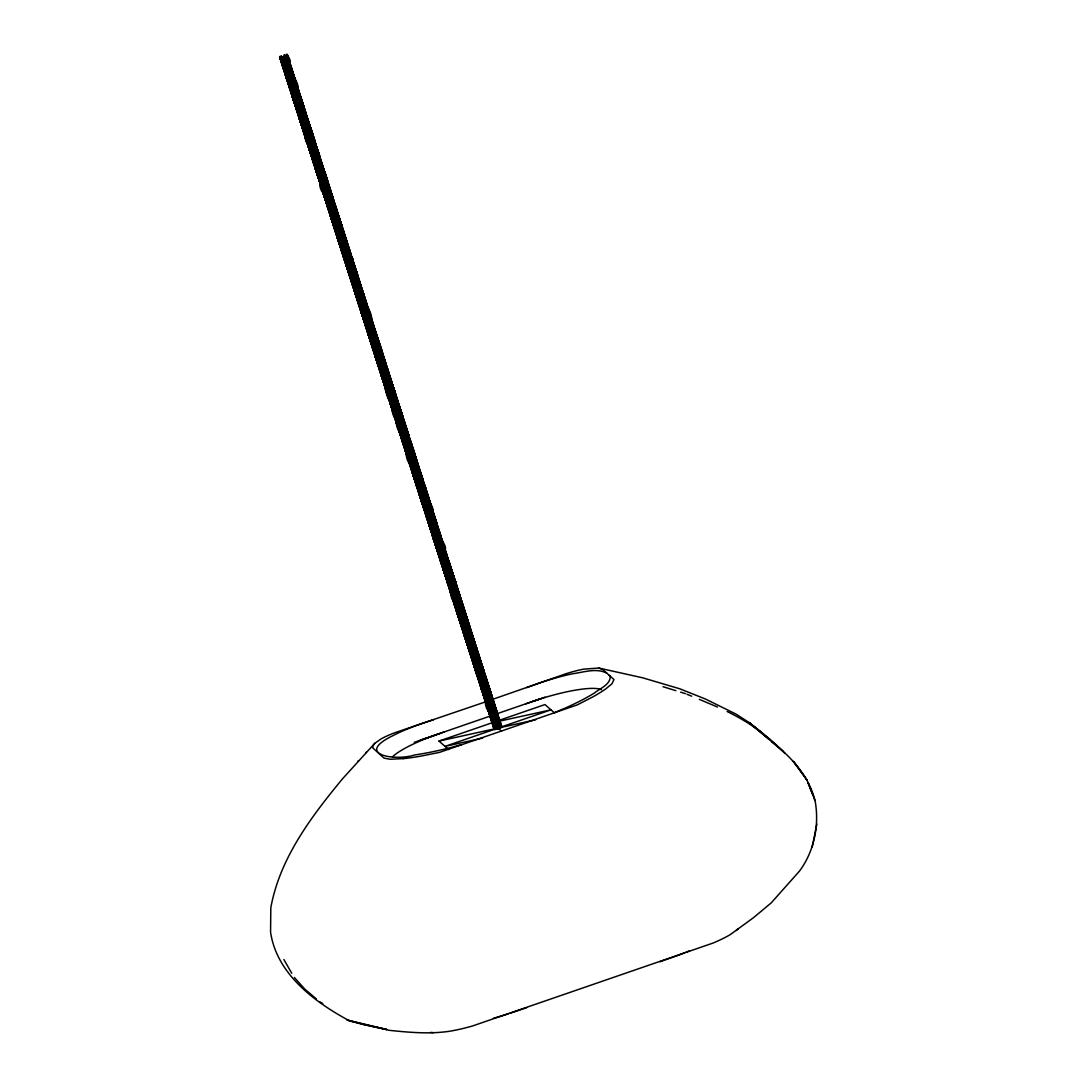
<?xml version="1.0" encoding="UTF-8"?>
<svg xmlns="http://www.w3.org/2000/svg" width="1087" height="1087" viewBox="0 0 1087 1087"><rect width="100%" height="100%" fill="white"/><g stroke="black" fill="none" stroke-linecap="round" stroke-linejoin="round"><path stroke-width="1.5" d="M486.324 701.591L394.771 732.76A57.217 12.704 -12.1 0 0 380.98 738.97L374.716 743.399L342.364 778.985C311.127 816.853 279.767 858.39 270.812 907.767L270.568 932.17C276.75 974.224 314.904 1002.241 349.756 1021.006L389.024 1030.299C409.188 1032.419 429.895 1034.281 450.072 1031.183A70.383 15.286 -20 0 0 472.465 1025.992L712.692 943.19A70.383 14.634 -15.2 0 0 730.287 934.589L753.549 917.632L771.254 902.849L799.434 871.163C813.959 851.678 819.272 826.134 815.359 802.288L814.951 800.44C808.864 775.819 791.051 756.946 771.729 741.66M812.179 847.045L816.867 823.987M282.212 60.41C277.987 63.494 291.37 59.771 287.661 58.78M304.292 131.459C304.333 140.345 308.491 151.107 314.945 142.818C309.958 115.005 289.319 91.376 283.109 65.111M315.515 143.076C308.219 117.396 290.378 95.439 284.142 69.799M287.199 54.812C293.3 63.481 289.685 65.641 282.471 65.94M283.884 70.356L289.02 69.419L290.949 67.625M475.101 666.657C478.905 688.737 492.329 707.352 501.134 727.624L286.574 55.301L292.919 72.313L285.799 74.908L284.536 71.348M312.377 158.267C312.689 160.02 318.423 157.819 319.741 156.351C312.73 130.63 293.789 108.265 288.762 82.802M476.853 672.649L481.446 689.457L500.006 728.195L285.446 55.872L294.251 76.919L286.71 79.202L282.729 65.383M288.109 83.631C291.099 85.656 297.675 77.476 295.813 83.848M306.221 135.603L310.705 154.395L318.015 152.343L312.879 139.625L296.14 105.86L291.194 91.919L293.707 101.186L297.498 100.86L301.398 98.849L295.039 81.838L282.634 56.837L497.194 729.16L489.068 711.849L484.272 698.302L480.739 684.348L486.256 703.004L498.688 728.711L284.115 56.388L295.664 81.348M480.359 684.62L486.718 702.99L499.354 728.467L284.78 56.144L292.607 72.734L297.077 85.764L289.522 88.047L285.555 74.229M312.771 159.816L316.344 172.086L323.899 169.803L317.621 152.615L297.091 110.303L292.294 96.757L293.001 96.077M293.707 101.186L293.341 97.64M482.492 690.34L485.685 702.732L497.941 728.942L283.381 56.633C283.272 64.364 310.95 93.795 290.936 92.477M292.349 96.892C296.004 98.822 301.67 90.737 300.039 97.11M280.161 57.217L300.691 99.542L305.624 112.124L302.471 113.89L298.001 114.597L295.827 104.923L295.202 105.412L300.379 119.135L322.486 165.387L317.92 167.412L314.877 167.534L315.583 166.841L320.516 185.225L325.054 184.654L328.22 182.888L325.312 174.233L301.33 123.565L291.588 91.648M296.52 110.032L297.227 109.339M295.175 105.738L299.645 105.045L302.811 103.279L287.281 54.622M490.617 715.314L489.911 715.993L495.767 729.459L281.207 57.135L297.865 90.683L304.224 107.695L301.058 109.461L296.588 110.167M320.339 179.831C317.92 186.461 323.124 199.777 331.032 191.733C323.315 165.088 305.026 142.628 298.653 115.589M489.204 710.898L494.395 729.499L279.835 57.176L302.104 103.958L308.45 120.97L304.55 122.98L300.759 123.293L301.466 122.614L306.412 140.984L311.67 154.517L333.777 200.769L328.478 202.984L326.494 202.495M302.879 127.043L302.172 127.722L307.444 141.256L329.538 187.507L322.173 189.872L321.575 186.094M299.414 119.013C301.031 119.665 308.626 117.233 306.004 116.282M323.668 193.649L327.635 207.481L335.19 205.198L328.913 187.997L308.382 145.685L303.586 132.138L303.219 128.606M279.644 57.095L286.261 74.908L303.001 108.659L309.863 125.385L306.697 127.165L302.227 127.858M305.705 135.889L305.053 136.704L307.295 136.636L312.689 134.231L311.656 133.973L305.053 111.852M303.64 132.288C305.27 132.927 312.866 130.494 310.243 129.557M306.412 140.984L307.118 140.305M306.466 141.133C310.121 142.981 315.733 135.114 314.157 141.351M347.663 268.842L351.644 282.674L359.186 280.392L354.321 267.619L332.065 220.838L309.319 149.653L313.532 163.24L321.073 160.958L319.66 156.542L293.952 101.404M310.637 154.259L311.344 153.58M318.246 152.112L311.983 134.924L289.713 88.142M313.464 163.104L314.17 162.425L314.85 165.55M316.29 171.95L316.996 171.27M322.486 165.387L302.811 103.279M316.534 172.181L338.804 218.963L343.737 231.545L340.584 233.311L336.114 234.018L333.546 224.615L337.459 238.298L342.663 237.496L345.068 236.151L322.961 189.899L317.703 176.379L317.336 172.833M319.429 180.374L325.787 198.744L344.443 236.653L350.802 253.665L346.902 255.662L343.112 255.988L343.818 255.309L347.582 269.494L369.852 316.276L376.129 333.464L368.575 335.747L365.001 323.478M320.516 185.225L321.236 184.532M298.178 114.678L320.448 161.46L325.393 174.042L322.228 175.809L317.757 176.515M319.17 180.931C328.804 180.591 327.391 177.534 323.41 169.355M329.538 187.507L328.587 187.059M305.243 136.799L327.513 183.581L332.445 196.163L327.065 198.554L324.823 198.636L325.461 197.807M327.581 207.332L326.888 204.043M333.777 200.769L333.926 203.269M353.696 286.275L353.044 287.09L355.286 287.022L360.599 284.808L338.492 238.556L331.82 220.607L329.701 211.082L328.994 211.761L332.785 211.435L336.685 209.424L331.739 196.842L309.224 149.843M327.663 207.155L330.462 216.327L335.598 215.375L337.527 213.582M333.546 224.615L336.263 224.914L340.924 222.699L322.567 165.197M352.283 281.846L355.816 295.8L363.18 293.884L358.044 281.166L341.318 247.401L334.633 229.452L335.339 228.773M307.879 145.549L314.496 163.363L333.152 201.272L339.511 218.27L336.345 220.05L331.875 220.743M313.708 163.335L335.978 210.117L342.337 227.129L339.171 228.895L334.701 229.588M337.459 238.298L338.166 237.618L341.698 251.573L346.97 265.092L363.697 298.857L370.558 315.583L365.178 317.975L362.936 318.056L363.574 317.227M339.579 242.034L338.872 242.727L345.557 260.676L367.651 306.928L360.286 309.292L359.688 305.529M320.774 185.442L343.03 232.224L347.976 244.82L343.329 247.034L340.611 246.722M345.068 236.151L344.117 235.716M314.931 167.67L321.562 185.483L340.217 223.379L346.563 240.39L343.41 242.156L338.94 242.863M341.698 251.573L340.992 248.271M352.27 260.771C355.925 253.543 344.008 264.454 345.231 259.725M341.753 251.708C343.478 252.306 350.802 250.01 348.356 248.977M369.566 336.481L370.178 340.258L377.624 337.704L372.678 325.122L352.147 282.797L345.571 261.288M356.509 274.046C360.15 266.804 348.234 277.728 349.457 273M324.999 198.717L347.269 245.499L353.628 262.51L350.462 264.277L345.992 264.983M326.236 203.052L331.44 216.449L348.166 250.2L355.041 266.926L351.875 268.706L347.405 269.399M340.924 222.699L379.037 342.12L376.537 343.655L371.401 344.593L350.49 277.688M351.577 282.525L353.071 286.764M329.239 211.992L351.509 258.774L357.854 275.772L353.968 277.783L350.163 278.109M355.87 295.936L355.109 292.512M333.478 225.254L355.734 272.035L362.012 289.237L354.457 291.52L350.884 279.237M382.23 355.136L383.263 355.395L380.776 356.916L375.572 357.718L376.279 357.039L380.382 371.265L387.42 368.846L365.314 322.594L358.628 304.645L359.349 303.966M363.425 293.653L362.474 293.205M336.291 234.099L358.561 280.881L364.919 297.892L361.02 299.903L357.229 300.229L357.936 299.536L360.137 308.885M337.527 238.433L342.731 251.831L359.457 285.596L366.333 302.322L363.167 304.088L358.696 304.781M383.684 380.722L384.295 384.485L391.741 381.931L385.382 364.919L364.852 322.608L361.455 313.491L362.678 312.526M367.651 306.928L366.699 306.48M340.53 247.374L362.8 294.156L369.145 311.167L365.993 312.934L361.523 313.627M367.678 306.602C372.094 315.393 374.811 324.157 364.607 321.915M384.363 383.847C385.871 392.679 387.067 402.584 395.967 395.206C388.997 371.034 373.249 350.435 365.775 326.576M367.814 330.502C372.352 354.403 389.866 375.789 397.38 399.622C389.024 407.367 386.265 395.6 386.157 388.005L386.673 387.719M344.769 260.635L367.026 307.417L373.385 324.429L370.232 326.195L365.748 326.902M368.52 335.611L369.227 334.918M367.161 331.331C368.778 332.242 377.488 328.804 373.181 328.668M390.396 401.266C391.959 408.63 392.679 426.403 403.032 417.313C396.66 393.114 378.67 371.713 373.452 348.193M374.485 352.881L380.844 371.251L397.57 405.016L404.446 421.742L401.28 423.509L396.809 424.215L394.01 415.044L400.6 433.183L419.256 471.079L425.615 488.09L421.715 490.101L417.924 490.414L418.631 489.734L423.563 508.105L428.767 507.303L431.267 505.781L429.759 501.542L403.807 446.186L400.79 431.947M377.692 361.468C382.841 385.043 401.157 406.497 407.177 430.778C396.592 439.474 396.415 421.783 394.635 414.541M351.644 282.674L358.262 300.488L374.988 334.252L381.85 350.965L378.697 352.745L374.227 353.438M401.687 436.661C400.179 438.931 407.747 436.526 408.671 435.004C400.668 410.193 382.937 388.535 378.031 363.031M356.06 296.031L378.33 342.813L384.676 359.811L381.523 361.591L377.053 362.284M379.811 370.993L378.724 366.156M357.283 300.365L362.487 313.749L379.227 347.514L386.089 364.24L382.937 366.006L378.453 366.713M387.42 368.846L386.469 368.398M405.927 449.923C405.777 460.236 409.853 469.068 416.579 461.282C411.117 431.933 389.146 407.326 383.344 379.159M360.286 309.292L382.556 356.074L388.915 373.086L383.521 375.477L381.279 375.558L381.931 374.73M405.546 450.195L407.516 450.67L412.829 448.469L390.722 402.217L385.45 388.684L386.157 388.005M382.692 379.974C386.347 381.904 392.013 373.806 390.382 380.192M440.113 536.489L436.852 523.336L418.563 465.97C411.538 440.249 392.597 417.884 387.57 392.421M362.936 318.056L369.553 335.869L386.279 369.634L393.154 386.361L389.988 388.127L385.518 388.82M388.344 397.665L387.923 393.983M389.69 401.959L413.93 477.37L439.651 532.508L435.085 534.546L432.042 534.655L437.925 552.563L460.195 599.345L465.059 612.13L457.505 614.4L455.154 606.763M386.931 393.249C389.907 395.274 396.497 387.094 394.622 393.467M415.805 480.889C414.296 483.171 421.865 480.753 422.789 479.245C416.036 455.032 399.445 434.175 392.842 410.383M366.401 326.073L371.333 344.457L391.157 406.524L393.412 406.443L398.793 404.051L379.037 342.12M395.342 419.65L396.048 418.971M371.591 344.688L393.847 391.469L400.206 408.467L397.04 410.247L392.57 410.94M393.983 415.37C395.6 416.008 403.209 413.576 400.587 412.639M396.741 424.066L397.462 423.387M397.801 424.949C403.073 451.975 422.422 474.652 429.854 501.352C427.531 503.254 420.533 506.501 421.457 500.4M399.568 432.911L400.274 432.232M398.222 428.631C399.839 429.283 407.435 426.851 404.826 425.9M422.476 503.267L426.457 517.099L433.998 514.817L427.734 497.615L407.204 455.304L402.394 441.77L402.027 438.224M403.807 446.186L405.03 445.222M402.462 441.906C404.079 442.558 411.674 440.113 409.052 439.175M381.279 375.558L388.494 393.304L405.138 426.851L411.497 443.863L404.051 446.417M423.563 508.105L424.27 507.425L427.87 521.515L435.411 519.233L413.305 472.981L406.946 454.611M412.829 448.469L413.386 450.969M409.459 463.877L410.166 463.198L412.272 472.723L433.699 539.301L459.407 594.426L454.842 596.464L451.798 596.573L452.505 595.893L454.624 605.418L459.828 604.617L462.315 603.095L461.282 602.837M388.521 397.76L410.791 444.542L415.737 457.124L408.617 459.733L407.34 456.16M411.565 467.614C409.989 469.869 417.992 467.532 418.495 465.834L398.793 404.051M443.143 564.642L442.246 565.186L444.8 574.602L452.355 572.319L449.556 563.148L448.578 563.025L440.819 537.168L420.37 495.101L414.011 476.731L415.18 481.378M389.757 402.095L396.375 419.908L415.03 457.804L419.881 470.589L412.34 472.872L408.359 459.04M413.753 477.288C417.204 479.163 422.775 471.391 421.865 477.506M436.335 548.065L443.876 545.783L421.783 499.517L416.511 485.998L416.144 482.451M416.566 486.134C418.196 486.786 425.791 484.354 423.169 483.402M399.812 433.142L422.082 479.924L427.028 492.506L421.634 494.911L419.392 494.979L420.044 494.164M446.852 557.115L446.213 554.166L451.023 567.699L443.578 570.267L438.387 551.652L437.776 552.155L440.575 561.327L448.116 559.044L426.009 512.792L420.751 499.259L420.384 495.726M420.805 499.409L425.941 498.457L427.87 496.664M425.683 511.855C430.601 537.236 449.678 559.683 456.676 585.404L497.601 713.67L490.155 716.224M426.389 516.964L426.036 513.417M425.044 512.67C429.759 513.336 437.246 509.042 429.637 505.591M427.802 521.38L429.025 520.415M429.922 525.116C434.773 550.565 454.176 573.08 460.82 598.855C451.757 604.712 451.716 599.372 449.692 588.855M411.117 468.524L433.373 515.306L438.319 527.902L433.672 530.116L430.955 529.804M435.411 519.233C431.811 515.632 433.523 504.205 428.822 501.093M462.233 603.271C454.366 581.219 438.292 560.824 434.161 538.391M439.651 532.508L438.7 532.059M435.18 543.079L437.912 543.391L442.558 541.163L437.613 528.581L415.343 481.799M436.267 547.916L436.988 547.237L437.667 550.362M409.514 464.013L416.131 481.826L434.786 519.735L441.145 536.747L437.979 538.513L433.509 539.206M458.497 615.147L459.108 618.911L466.472 616.546L444.366 570.295L437.776 552.155M443.876 545.783L442.939 545.334M439.8 556.082L439.162 556.911L441.404 556.829L446.784 554.438L441.852 541.856L419.582 495.074M440.507 561.191L440.14 557.645M442.246 565.186L448.605 583.57L470.698 629.821L465.399 632.023L463.415 631.533M448.116 559.044L447.165 558.596M443.333 570.036L444.039 569.357M444.746 574.452L444.379 570.92M501.841 726.931L495.482 709.933L473.225 663.152L466.241 640.392L468.796 649.795L473.28 649.088L476.432 647.322L469.57 630.596L452.831 596.831L447.572 583.298L448.279 582.618M449.298 587.306L455.657 605.676L477.764 651.928L470.209 654.211L468.375 646.113M426.634 517.181L448.904 563.963L453.85 576.545L446.73 579.154L445.453 575.594M430.873 530.456L453.143 577.238L458.089 589.82L453.428 592.035L450.48 591.967M447.627 583.447C451.078 585.322 456.649 577.537 455.738 583.665M459.407 594.426C457.613 593.923 455.589 579.928 456.73 588.081M478.864 680.842L486.31 678.288L479.965 661.276L461.309 623.367L456.092 609.984L456.744 609.155L458.945 618.503M457.45 614.264L458.157 613.584M435.113 543.717L457.369 590.499L463.728 607.511L460.562 609.277L456.092 609.984M481.69 689.688L489.055 687.324L466.948 641.058L460.277 623.109L460.983 622.43M466.472 616.546C463.986 609.155 461.255 602.307 459.434 594.1M440.575 561.327C447.26 583.746 463.864 603.964 468.674 625.895C467.559 626.71 460.698 629.128 462.396 626.846M439.338 556.992L461.608 603.774L467.967 620.786L464.801 622.552L460.331 623.259M485.93 702.963L493.294 700.585L471.187 654.333L463.809 633.096M466.241 640.392L468.959 640.691L473.606 638.477L472.573 638.218L470.535 629.4M443.578 570.267L465.847 617.049L472.193 634.047L469.04 635.827L464.57 636.52M485.495 697.338C484.435 704.675 487.03 717.189 496.107 709.431C489.612 686.998 472.655 666.657 468.035 644.55M471.568 658.505L472.274 657.812M282.403 65.791L279.672 56.769L494.205 729.404L473.293 662.499M477.764 651.928C475.97 651.426 473.946 637.43 475.087 645.583M450.629 592.374L472.899 639.156L479.258 656.168L476.092 657.934L471.622 658.64M481.052 664.755C483.457 665.774 476.174 668.097 474.448 667.486C479.571 686.074 493.145 707.8 501.515 727.352L286.71 54.35M291.425 68.073L286.058 55.586L500.618 727.91C493.05 710.721 480.821 693.506 477.913 675.503M454.869 605.649L477.139 652.431L483.498 669.443L480.332 671.209L475.861 671.902M477.275 676.331L482.411 675.38L484.326 673.587M481.446 689.457L482.152 688.778M457.505 614.4L464.122 632.213L480.862 665.978L487.723 682.704L484.571 684.47L480.101 685.177M489.055 687.324L487.723 682.704M461.934 627.756L484.191 674.538L490.55 691.549L487.384 693.316L482.913 694.022M485.74 702.868L486.392 702.039M299.903 94.61L281.886 57.013L496.446 729.336L490.482 716.265L487.411 706.727M463.157 632.104L468.361 645.488L485.087 679.253L491.963 695.979L488.797 697.745L484.326 698.452M493.294 700.585L491.718 695.748L490.93 695.721M488.498 711.577L487.805 708.289M492.737 724.839L492.37 721.306M470.399 654.306L492.669 701.088L498.933 718.276L491.392 720.559L488.593 711.387M492.805 724.988C494.422 725.64 502.017 723.195 499.395 722.257M374.716 743.399L372.895 745.913L372.855 747.965L383.996 758.087L390.111 759.269L403.318 758.617M357.868 761.389L358.561 760.642M365.789 752.829L366.441 752.122M289.101 84.365L289.468 87.911L309.292 149.979M298.015 114.257L297.58 110.901M336.128 233.691L335.693 230.335M412.367 472.532L411.919 469.176M492.031 719.743L491.324 720.423L494.721 729.54L279.902 56.524L281.085 61.185M736.225 930.54L738.304 928.692M287.348 78.386C291.71 99.026 306.819 118.211 314.021 138.851M331.114 215.498L330.407 216.177L350.231 278.245C360.218 306.982 379.553 331.983 384.744 362.501M453.918 600.309L453.211 601.002L476.038 671.997L501.759 727.121L287.036 54.391L288.123 58.78M554.927 712.474L566.952 707.311A78.577 14.946 -20.4 0 0 594.44 693.003C599.888 688.506 610.514 684.633 610.228 676.386L609.345 675.407M526.679 687.609L539.383 683.044A78.577 16.631 -20.3 0 1 572.564 673.75C583.583 672.337 596.396 667.635 606.845 673.206M428.169 737.706L443.958 732.013M414.283 742.339L426.743 737.964M526.76 1007.649L509.789 1013.369M492.479 699.403L566.286 673.641A57.217 13.873 -22.8 0 1 583.556 669.157L598.828 668.043L642.689 677.812L679.946 688.845L705.626 699.104L736.239 714.213L749.147 722.556L783.183 751.47M420.221 740.193L491.446 715.64M496.868 713.779L545.13 697.147M448.605 749.541L438.999 741.076L491.99 722.814M499.789 720.124L544.981 704.553L554.587 713.004M496.433 728.643L445.004 746.375L482.696 738.073M501.596 731.279L497.995 728.1L550.987 709.838L500.183 721.007M659.986 961.723L676.359 955.962A102.409 20.381 -16.4 0 0 684.525 952.81M525.483 703.914L541.081 698.669M433.414 719.757L421.049 723.833A78.577 15.816 -15 0 0 392.787 735.722C353.846 754.691 395.505 761.267 414.663 754.976A78.577 14.131 -15.2 0 0 448.618 748.101L461.662 744.622M438.999 741.076L494.721 728.82M497.995 728.1L535.687 719.811M292.716 76.552L294.332 76.742M335.068 209.234L336.685 209.424M349.172 253.475L350.802 253.665M415.519 461.364L416.579 461.282M495.985 713.48L497.031 713.398M291.887 72.055L292.919 72.313M296.126 85.329L297.159 85.588M300.365 98.591L301.398 98.849M301.778 103.02L302.743 103.129M315.882 147.248L316.928 147.506L309.469 150.06M320.121 160.523L321.154 160.781M324.361 173.784L325.393 174.042M330 191.475L331.032 191.733M334.239 204.75L335.272 205.008M338.478 218.011L339.511 218.27M352.596 262.252L353.628 262.51M355.041 266.926L353.995 266.668L349.389 249.236M358.234 279.943L359.267 280.201M369.145 311.167L368.113 310.909L363.438 293.327M372.352 324.171L373.385 324.429M376.591 337.446L377.624 337.704M380.817 350.707L381.85 350.965M390.709 381.673L391.741 381.931M393.154 386.361L392.108 386.102L390.084 377.284M394.934 394.948L395.967 395.206M396.347 399.364L397.38 399.622M397.76 403.793L398.739 403.902L402.462 417.041M407.258 430.588L406.225 430.33L403.875 421.471M410.465 443.591L411.497 443.863M414.704 456.866L415.737 457.124M418.93 470.141L419.962 470.399M424.582 487.832L425.615 488.09M433.047 514.368L434.08 514.627M437.287 527.643L438.319 527.902M452.817 576.287L453.85 576.545M457.043 589.562L458.089 589.82M466.934 620.528L467.967 620.786M471.16 633.789L472.193 634.047M475.399 647.064L476.432 647.322M485.278 678.03L486.31 678.288M489.517 691.291L490.55 691.549M495.156 708.982L496.202 709.24M430.438 1032.392L433.292 1032.636M288.449 58.82L290.107 63.467M308.205 120.739L309.863 125.385M325.326 173.906L328.22 182.888M339.443 218.134L342.337 227.129M353.56 262.375L357.854 275.772M364.919 297.892L366.333 302.322M368.901 310.936L370.558 315.583M379.879 346.277L377.95 348.071L372.814 349.022M405.791 426.022L408.671 435.004M460.847 598.529L465.141 611.94M479.258 656.168L479.313 658.858M494.218 704.553L501.786 726.795M598.828 668.043L602.918 669.687L613.978 679.552L611.995 683.737L605.907 688.778A57.217 9.606 -23.2 0 1 592.755 696.944L577.224 704.906L439.447 752.394L421.253 756.063A57.217 8.438 -12.7 0 1 403.25 758.644M663.07 686.712L675.856 690.68M680.652 692.161L685.449 693.642M686.998 694.28L691.645 696.196M699.376 699.389L717.488 707.026M301.33 98.713L304.224 107.695M321.1 160.631L326.236 178.2M332.445 196.163L332.935 198.853M343.737 231.545L342.079 226.898M346.563 240.39L347.038 243.08M360.626 284.481L361.156 287.321M376.211 333.274L376.265 335.965M376.143 333.138L381.292 350.707M387.434 368.52L388.915 373.086M401.551 412.761L403.032 417.313M406.687 455.168C410.356 457.029 415.954 449.148 414.378 455.385M422.789 479.245L422.857 481.921M424.147 483.525L427.028 492.506M429.27 525.945L433.754 525.238L436.906 523.472L430.561 506.46L408.291 459.679M438.265 527.752L441.145 536.747M442.491 541.027C448.184 550.076 445.561 552.006 437.748 552.481M441.974 565.756L446.458 565.05L449.61 563.283L443.265 546.272L424.596 508.376L417.979 490.563M456.418 585.173L453.51 587.17L449.04 587.863M467.899 620.636L469.38 625.202M467.396 645.365L471.867 644.673L475.019 642.893L468.674 625.895L446.404 579.113M487.153 707.297L491.623 706.591L494.789 704.824L488.43 687.813L466.16 641.031M499.015 718.086L499.082 720.776M727.149 711.523C748.712 721.904 768.495 735.967 784.882 753.427M320.026 1001.901L322.771 1003.546M749.147 722.556L769.066 739.119L749.147 722.556L760.438 731.442M316.317 998.871L304.645 988.966L294.414 977.512M291.764 973.273L283.856 959.508M298.572 90.004L299.047 92.694M314.034 138.525L317.757 151.664M345.095 235.825L349.769 253.407M323.342 194.07L330.027 212.019L352.134 258.271M371.401 344.593L372.053 343.777L374.241 353.112M412.856 448.143L416.117 461.296M422.164 503.689L428.835 521.638L450.942 567.89M482.017 664.877L486.691 682.446M483.498 669.443L483.973 672.133M472.981 662.921L476.772 662.594L480.671 660.597L473.796 643.871L457.07 610.106L451.866 596.709M812.451 793.931L807.994 782.613L814.951 800.44M286.954 55.043L288.599 59.228M302.716 103.469L280.623 57.203L495.183 729.526L488.566 711.713M306.955 116.73L281.248 61.606M311.195 130.005L285.473 74.867M326.725 178.662L301.004 123.524M338.016 214.044L315.909 167.792L310.705 154.395M340.829 222.889L318.736 176.637L312.118 158.824M349.307 249.426L327.201 203.174L321.997 189.79M356.359 271.546L334.266 225.294L327.635 207.481M371.89 320.203L349.783 273.938L343.166 256.138M374.716 329.048L348.995 273.91M378.942 342.31L353.234 287.185M383.181 355.585C374.716 332.54 358.71 311.928 354.036 287.838M390.247 377.692L364.525 322.567M394.472 390.967L368.765 335.829M398.712 404.242L376.605 357.99L369.988 340.177M401.538 413.087L375.817 357.949M405.764 426.349L380.056 371.224M410.003 439.624L384.295 384.485M417.055 461.73L391.347 406.606M421.294 475.005L395.586 419.881M424.12 483.851L402.013 437.599L396.809 424.215M428.36 497.126L406.253 450.874L401.049 437.477M432.585 510.387L410.492 464.135L405.274 450.752M455.181 581.165L433.074 534.913L427.87 521.515M473.524 638.667L451.418 592.415L444.8 574.602M481.989 665.203L456.282 610.065L432.042 534.655M484.816 674.049L459.108 618.911M497.52 713.86L475.427 667.608L468.796 649.795M500.346 722.706L474.639 667.567M423.821 508.336L446.078 555.117L452.437 572.129M279.59 56.945L289.522 88.047M285.174 57.679L284.237 54.73L284.672 57.815M456.608 585.254L436.335 523.2L436.974 526.162M494.15 729.268L491.65 720.002M477.207 676.196L473.687 664.048M474.38 667.35L470.481 653.654M464.584 636.194L467.328 645.23M461.771 627.348L464.502 636.384M461.676 627.539L459.57 619.821M460.277 623.109L456.363 609.427M454.624 605.418L451.091 591.464M450.385 592.157L446.472 578.461M447.572 583.298L442.626 564.927M437.681 552.345L435.574 544.628M433.455 539.07L428.509 520.7M430.629 530.225L426.715 516.542M420.751 499.259L418.25 489.992M419.337 494.843L414.392 476.459M416.511 485.998L412.992 473.864M412.802 474.081L413.685 477.152M406.633 455.032L402.72 441.349M402.394 441.77L398.481 428.074M392.516 410.804L388.997 398.671M385.45 388.684L381.537 375.001M379.893 370.803L382.638 379.839M378.398 366.577L374.879 354.43M375.572 357.718L370.64 339.348M372.746 348.873L370.246 339.606M365.694 326.766L362.161 312.811M364.281 322.336L360.368 308.654M361.455 313.491L357.541 299.808M355.897 295.61L358.628 304.645M347.432 269.073L348.75 273.679M347.337 269.263L343.424 255.567M341.78 251.382L344.525 260.418M340.285 247.143L336.766 235.009M332.337 221.952L334.633 229.452M331.82 220.607L328.288 206.652M324.755 198.486L322.255 189.22M317.703 176.379L315.203 167.113M303.586 132.138L299.672 118.456M299.428 118.687L300.759 123.293M299.346 118.877L295.433 105.181M292.294 96.757L288.381 83.074M283.816 70.22L281.316 60.954M500.373 722.379L501.596 726.714M498.96 717.95L501.27 726.673M496.134 709.104L500.808 726.673M493.308 700.259L496.569 713.412M490.482 691.414L493.851 703.099M489.082 686.984L491.392 695.707M486.256 678.139L489.979 691.278M484.843 673.723L487.153 682.432M477.777 651.602L478.606 654.496M479.19 656.032L482.451 669.184M476.378 647.186L478.321 654.442M473.552 638.341L477.275 651.48M472.138 633.911L474.095 641.167M469.312 625.066L473.035 638.205M465.073 611.791L467.723 620.555M458.021 589.684L459.978 596.94M455.195 580.838L458.918 593.978M453.782 576.409L454.611 579.303M450.969 567.563L453.605 576.327M441.077 536.598L444.338 549.75M434.026 514.491L437.748 527.63M432.612 510.061L434.922 518.784M428.373 496.8L429.61 501.134M426.96 492.37L429.283 501.093M422.734 479.109L425.995 492.248M419.908 470.25L423.631 483.389M415.669 456.988L420.343 474.557M411.443 443.713L412.258 446.608M410.03 439.297L412.34 448.007M407.204 430.452L410.927 443.591M402.964 417.177L405.6 425.941M397.326 399.486L399.269 406.742M394.499 390.641L398.222 403.78M393.086 386.211L395.396 394.934M391.673 381.795L393.63 389.051M388.847 372.95L392.584 386.089M384.621 359.675L387.257 368.439M383.208 355.259L385.151 362.514M374.73 328.709L378.466 341.848L377.379 337.473M371.917 319.863L375.273 331.549M370.504 315.447L372.814 324.157M366.265 302.172L368.588 310.896M362.025 288.911L364.349 297.621M359.213 280.066L363.887 297.634M357.8 275.636L360.11 284.359M356.387 271.22L359.648 284.359M352.147 257.945L354.471 266.655M347.922 244.67L350.231 253.393M343.682 231.409L344.905 235.743M340.856 222.563L344.579 235.702M336.617 209.288L340.353 222.427M335.217 204.872L337.16 212.128M332.391 196.027L336.114 209.166M330.978 191.597L331.793 194.491M328.152 182.752L330.788 191.516M326.739 178.322L329.062 187.046M318.274 151.786L321.997 164.925M309.809 125.25L313.165 136.935M304.156 107.559L306.466 116.268M299.917 94.284L303.178 107.436M297.104 85.438L300.827 98.577M295.691 81.022L298.001 89.732M292.865 72.177L297.539 89.745M291.452 67.747L293.762 76.47M290.039 63.331L293.3 76.47M287.213 54.486L289.441 61.796M493.063 724.431L494.232 729.078M488.824 711.156L489.992 715.817M487.18 706.971L484.979 697.623M473.062 662.73L470.861 653.396M465.997 640.623L464.149 632.838M462.002 627.117L463.184 631.778M460.589 622.688L461.377 625.799M455.344 606.546L456.119 609.658M451.879 596.383L450.032 588.61M449.067 587.537L446.866 578.202M440.833 560.77L442.001 565.43M438.007 551.924L439.175 556.571M437.382 550.606L435.914 544.37M434.949 543.31L432.748 533.962M431.335 531.353L432.123 534.464M429.297 525.619L427.096 516.271M423.889 507.697L425.071 512.344M417.218 487.125L418.006 490.237M410.954 468.117L408.753 458.768M404.133 445.765L405.302 450.426M399.894 432.504L401.062 437.151M397.068 423.658L398.25 428.305M393.222 411.932L394.01 415.044M385.776 388.263L386.945 392.923M382.95 379.417L384.132 384.078M380.137 370.572L380.912 373.683M375.898 357.31L377.067 361.957M368.833 335.19L370.015 339.837M366.02 326.345L367.189 330.991M361.781 313.07L362.949 317.73M350.245 277.919L348.044 268.584M343.193 255.798L341.332 248.026M337.785 237.876L338.954 242.537M332.527 221.734L333.315 224.846M327.907 206.924L329.076 211.571M325.081 198.065L326.249 202.725M322.024 189.451L319.823 180.116M318.015 175.958L319.198 180.605M313.79 162.683L314.564 165.795M312.132 158.498L309.931 149.15M308.531 146.541L309.319 149.653M303.898 131.731L305.08 136.378M301.085 122.872L302.254 127.532M294.414 102.314L295.202 105.412M289.794 87.49L290.963 92.15M288.137 83.305L285.935 73.957M497.357 713.439L498.091 716.36M482.927 669.171L479.014 655.937M469.136 624.984L469.856 627.906M468.076 622.022L468.81 624.93M466.309 616.139L467.396 620.514M462.07 602.864L464.108 611.682M452.192 571.898L453.279 576.287M447.953 558.636L449.04 563.012M445.127 549.791L445.86 552.699M443.713 545.361L444.814 549.737M440.901 536.516L441.621 539.437M439.488 532.087L440.575 536.475M435.248 518.825L435.982 521.746M429.963 502.588L430.697 505.509M426.783 492.289L427.504 495.21M425.37 487.859L426.457 492.248M420.805 474.543L417.992 465.698L418.617 468.66M416.905 461.323L417.625 464.244M408.427 434.786L409.514 439.162M405.967 427.395L406.701 430.316M402.788 417.095L403.508 420.017M399.962 408.25L402 417.055M395.722 394.975L396.809 399.35M388.67 372.855L389.391 375.776M387.624 369.893L388.344 372.814M385.844 364.009L386.931 368.398M381.605 350.748L383.643 359.552M378.792 341.902L379.512 344.824M373.507 325.665L374.227 328.587M354.783 266.709L355.517 269.63M350.557 253.434L351.278 256.355M345.272 237.197L345.992 240.118M337.853 213.623L339.891 222.441M333.614 200.361L335.652 209.166M329.375 187.086L330.462 191.461M322.323 164.966L323.043 167.887M319.496 156.12L321.535 164.939M318.083 151.704L318.817 154.626M315.257 142.859L317.295 151.664M311.031 129.584L312.118 133.973M307.159 117.776L307.879 120.698M303.966 107.477L304.7 110.385M302.553 103.048L303.653 107.423M294.088 76.511L294.822 79.433M289.849 63.236L290.582 66.158M493.444 724.159L494.123 727.285M478.253 677.065L478.946 680.19M469.448 648.966L470.127 652.091M465.209 635.705L465.902 638.83M384.757 383.575L385.437 386.7M355.449 292.254L356.128 295.379M346.644 264.155L347.324 267.28M342.405 250.88L343.084 254.005M322.635 188.961L323.328 192.086M290.175 87.232L290.854 90.357M280.297 56.266L280.976 59.391M492.805 700.123L493.43 703.085M488.566 686.862L489.204 689.81M487.479 683.913L488.104 686.875M464.57 611.668L465.209 614.617M450.453 567.441L451.091 570.39M449.352 564.493L449.991 567.441M432.11 509.939L432.735 512.887M431.009 506.99L431.634 509.939M408.101 434.746L408.739 437.694M407.014 431.797L407.639 434.746M369.988 315.312L370.626 318.274M368.901 312.377L369.526 315.325M365.762 302.05L366.387 304.999M364.661 299.102L365.3 302.064M357.283 275.514L357.922 278.462M341.766 226.857L342.391 229.805M340.666 223.908L341.291 226.857M327.649 182.616L328.274 185.578M326.548 179.681L327.187 182.63M309.292 125.114L309.931 128.076M308.192 122.179L308.83 125.127M289.536 63.195L290.161 66.158M281.411 55.695L281.954 58.834M284.971 54.554L285.419 57.625M532.616 701.455A63.195 12.378 -17.7 0 1 601.519 689.702M392.448 756.905A63.195 12.378 -17.7 0 1 439.352 733.603M508.308 1013.858A102.409 20.884 -18.9 0 1 493.362 1018.288M689.892 950.636A102.409 20.381 -16.4 0 1 685.883 952.266M386.714 1029.457L363.724 1024.688L346.984 1019.959L386.714 1029.457M795.154 763.55L793.333 761.403L807.206 780.317L795.154 763.55"/></g></svg>
